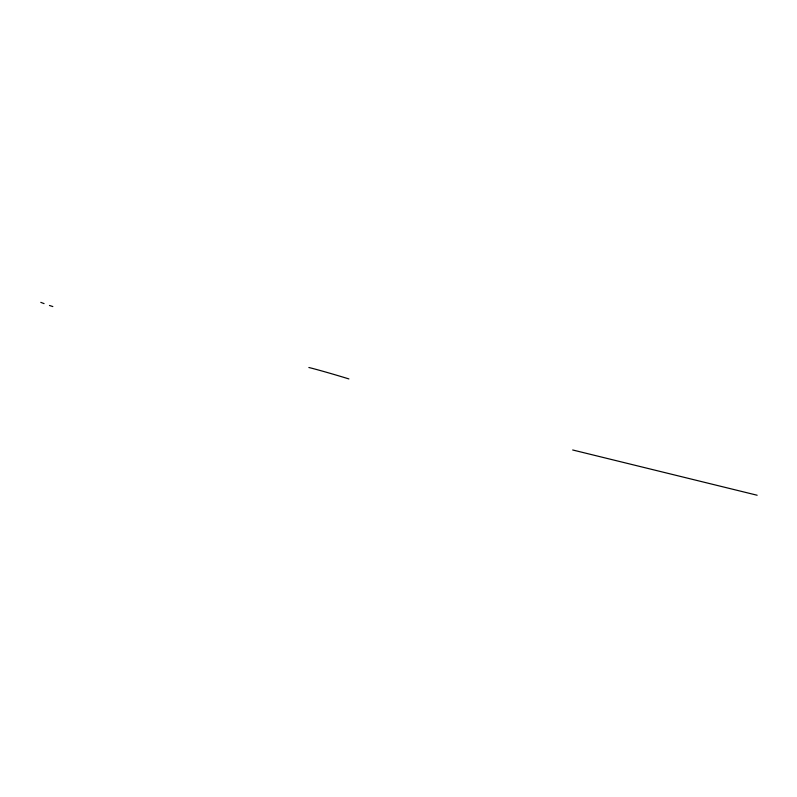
<?xml version="1.0" encoding="UTF-8"?>
<svg xmlns="http://www.w3.org/2000/svg" width="797" height="797" viewBox="0 0 797 797"><rect width="100%" height="100%" fill="white"/><g stroke="black" fill="none" stroke-linecap="round" stroke-linejoin="round"><path stroke-width="1.2" d="M572.674 449.976L757.15 495.236M49.454 305.46L52.831 306.566M44.074 303.617L40.796 302.362M308.857 367.497A36.732 1.086 16.6 0 1 348.897 378.924"/></g></svg>
